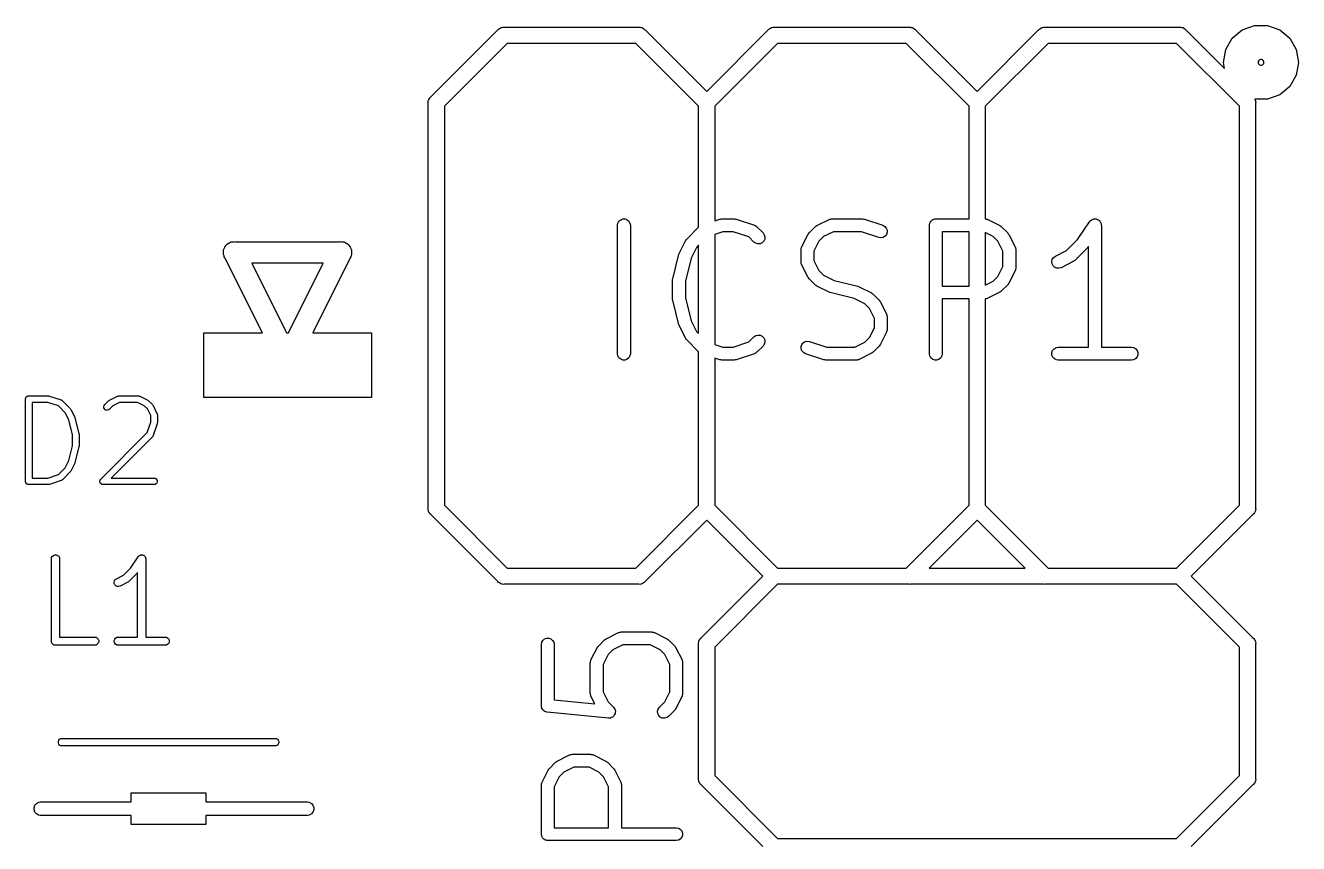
# Model space of a CAD drawing. Extents: x 91 to 202, y -131 to -74.
# Drawn here: x 108.35 to 120.3, y -90.48 to -82.8 of the extents above; entities that cross this region are included whole.
import ezdxf

# ---------------------------------------------------------------- set-up
doc = ezdxf.new("R2010")
doc.units = 0
doc.header["$MEASUREMENT"] = 0
doc.layers.add('BLACK', color=7, linetype='CONTINUOUS')

msp = doc.modelspace()

# ---------------------------------------------------------------- linework, layer by layer
at = {"layer": 'BLACK', "linetype": 'CONTINUOUS'}
for p, q in [((112.153, -83.4716), (112.783, -82.8413)), ((112.783, -82.8413), (112.79, -82.8335)), ((112.79, -82.8335), (112.799, -82.8285)), ((112.799, -82.8285), (112.807, -82.8227)), ((112.807, -82.8227), (112.81, -82.8218)), ((112.81, -82.8218), (112.813, -82.8201)), ((112.813, -82.8201), (112.823, -82.8183)), ((112.823, -82.8183), (112.833, -82.8157)), ((112.833, -82.8157), (112.843, -82.8166)), ((112.843, -82.8166), (114.106, -82.8166)), ((114.106, -82.8166), (114.116, -82.8157)), ((114.116, -82.8157), (114.126, -82.8183)), ((114.126, -82.8183), (114.136, -82.8201)), ((114.136, -82.8201), (114.139, -82.8218)), ((114.139, -82.8218), (114.142, -82.8227)), ((114.142, -82.8227), (114.151, -82.8285)), ((114.151, -82.8285), (114.159, -82.8335)), ((114.159, -82.8335), (114.166, -82.8413)), ((114.166, -82.8413), (114.745, -83.42)), ((114.745, -83.42), (115.323, -82.8413)), ((115.323, -82.8413), (115.33, -82.8335)), ((115.33, -82.8335), (115.339, -82.8285)), ((115.339, -82.8285), (115.347, -82.8227)), ((115.347, -82.8227), (115.35, -82.8218)), ((115.35, -82.8218), (115.353, -82.8201)), ((115.353, -82.8201), (115.363, -82.8183)), ((115.363, -82.8183), (115.373, -82.8157)), ((115.373, -82.8157), (115.383, -82.8166)), ((115.383, -82.8166), (116.646, -82.8166)), ((116.646, -82.8166), (116.656, -82.8157)), ((116.656, -82.8157), (116.666, -82.8183)), ((116.666, -82.8183), (116.676, -82.8201)), ((116.676, -82.8201), (116.679, -82.8218)), ((116.679, -82.8218), (116.682, -82.8227)), ((116.682, -82.8227), (116.691, -82.8285)), ((116.691, -82.8285), (116.699, -82.8335)), ((116.699, -82.8335), (116.706, -82.8413)), ((116.706, -82.8413), (117.285, -83.42)), ((117.285, -83.42), (117.863, -82.8413)), ((117.863, -82.8413), (117.87, -82.8335)), ((117.87, -82.8335), (117.879, -82.8285)), ((117.879, -82.8285), (117.887, -82.8227)), ((117.887, -82.8227), (117.89, -82.8218)), ((117.89, -82.8218), (117.893, -82.8201)), ((117.893, -82.8201), (117.903, -82.8183)), ((117.903, -82.8183), (117.913, -82.8157)), ((117.913, -82.8157), (117.923, -82.8166)), ((117.923, -82.8166), (119.186, -82.8166)), ((119.186, -82.8166), (119.196, -82.8157)), ((119.196, -82.8157), (119.206, -82.8183)), ((119.206, -82.8183), (119.216, -82.8201)), ((119.216, -82.8201), (119.219, -82.8218)), ((119.219, -82.8218), (119.222, -82.8227)), ((119.222, -82.8227), (119.231, -82.8285)), ((119.231, -82.8285), (119.239, -82.8335)), ((119.239, -82.8335), (119.246, -82.8413)), ((119.246, -82.8413), (119.61, -83.2054)), ((119.682, -82.9205), (119.776, -82.842)), ((119.776, -82.842), (119.891, -82.8001)), ((119.891, -82.8001), (120.013, -82.8001)), ((120.013, -82.8001), (120.128, -82.842)), ((120.128, -82.842), (120.221, -82.9205)), ((112.871, -82.969), (112.281, -83.5594)), ((114.078, -82.969), (112.871, -82.969)), ((114.669, -83.5594), (114.078, -82.969)), ((115.411, -82.969), (114.821, -83.5594)), ((116.618, -82.969), (115.411, -82.969)), ((117.209, -83.5594), (116.618, -82.969)), ((117.951, -82.969), (117.361, -83.5594)), ((119.158, -82.969), (117.951, -82.969)), ((119.748, -83.5594), (119.158, -82.969)), ((119.621, -83.0264), (119.682, -82.9205)), ((120.221, -82.9205), (120.282, -83.0264)), ((119.6, -83.1468), (119.621, -83.0264)), ((120.282, -83.0264), (120.304, -83.1468)), ((119.61, -83.2054), (119.6, -83.1468)), ((119.926, -83.1375), (119.924, -83.1468)), ((119.924, -83.1468), (119.926, -83.1561)), ((119.931, -83.1293), (119.926, -83.1375)), ((119.926, -83.1561), (119.931, -83.1643)), ((119.938, -83.1232), (119.931, -83.1293)), ((119.931, -83.1643), (119.938, -83.1704)), ((119.947, -83.12), (119.938, -83.1232)), ((119.938, -83.1704), (119.947, -83.1736)), ((119.956, -83.12), (119.947, -83.12)), ((119.947, -83.1736), (119.956, -83.1736)), ((119.965, -83.1232), (119.956, -83.12)), ((119.956, -83.1736), (119.965, -83.1704)), ((119.973, -83.1293), (119.965, -83.1232)), ((119.965, -83.1704), (119.973, -83.1643)), ((119.977, -83.1375), (119.973, -83.1293)), ((119.973, -83.1643), (119.977, -83.1561)), ((119.979, -83.1468), (119.977, -83.1375)), ((119.977, -83.1561), (119.979, -83.1468)), ((120.304, -83.1468), (120.282, -83.2672)), ((120.282, -83.2672), (120.221, -83.3731)), ((120.128, -83.4516), (120.013, -83.4935)), ((120.221, -83.3731), (120.128, -83.4516)), ((112.128, -83.5211), (112.13, -83.5113)), ((112.129, -83.5311), (112.128, -83.5211)), ((112.128, -87.3345), (112.129, -83.5311)), ((112.13, -83.5113), (112.132, -83.5013)), ((112.132, -83.5013), (112.134, -83.4984)), ((112.134, -83.4984), (112.135, -83.4951)), ((112.135, -83.4951), (112.14, -83.4868)), ((112.14, -83.4868), (112.145, -83.4781)), ((112.145, -83.4781), (112.153, -83.4716)), ((112.281, -83.5594), (112.281, -87.3062)), ((114.669, -84.6948), (114.669, -83.5594)), ((114.821, -83.5594), (114.821, -84.6352)), ((117.209, -84.6165), (117.209, -83.5594)), ((117.361, -83.5594), (117.361, -84.6171)), ((119.749, -87.3062), (119.748, -83.5594)), ((120.013, -83.4935), (119.894, -83.4935)), ((119.894, -83.4935), (119.895, -83.4951)), ((119.895, -83.4951), (119.896, -83.4984)), ((119.896, -83.4984), (119.897, -83.5013)), ((119.897, -83.5013), (119.899, -83.5113)), ((119.899, -83.5113), (119.902, -83.5211)), ((119.902, -83.5211), (119.901, -83.5311)), ((119.901, -83.5311), (119.901, -87.3345)), ((113.907, -84.6768), (113.911, -84.6562)), ((113.911, -84.6562), (113.921, -84.6381)), ((113.921, -84.6381), (113.937, -84.6246)), ((113.937, -84.6246), (113.957, -84.6174)), ((113.957, -84.6174), (113.978, -84.6174)), ((113.978, -84.6174), (113.998, -84.6246)), ((113.998, -84.6246), (114.014, -84.6381)), ((114.014, -84.6381), (114.024, -84.6562)), ((114.024, -84.6562), (114.028, -84.6768)), ((114.821, -84.6352), (114.868, -84.6196)), ((114.868, -84.6196), (114.877, -84.6182)), ((114.877, -84.6182), (114.887, -84.6165)), ((114.887, -84.6165), (115.002, -84.6165)), ((115.002, -84.6165), (115.011, -84.6182)), ((115.011, -84.6182), (115.021, -84.6196)), ((115.021, -84.6196), (115.193, -84.6771)), ((115.779, -84.6803), (115.894, -84.6229)), ((115.894, -84.6229), (115.897, -84.6219)), ((115.897, -84.6219), (115.9, -84.6202)), ((115.9, -84.6202), (115.907, -84.6189)), ((115.907, -84.6189), (115.914, -84.6169)), ((115.914, -84.6169), (115.917, -84.6171)), ((115.917, -84.6171), (115.921, -84.6165)), ((115.921, -84.6165), (116.208, -84.6165)), ((116.208, -84.6165), (116.218, -84.6182)), ((116.218, -84.6182), (116.227, -84.6196)), ((116.227, -84.6196), (116.399, -84.6771)), ((116.838, -84.6664), (116.84, -84.6614)), ((116.84, -84.6614), (116.841, -84.6562)), ((116.841, -84.6562), (116.843, -84.6516)), ((116.843, -84.6516), (116.845, -84.6467)), ((116.845, -84.6467), (116.849, -84.6426)), ((116.849, -84.6426), (116.851, -84.6381)), ((116.851, -84.6381), (116.855, -84.6347)), ((116.855, -84.6347), (116.859, -84.6306)), ((116.859, -84.6306), (116.863, -84.628)), ((116.863, -84.628), (116.867, -84.6246)), ((116.867, -84.6246), (116.872, -84.6228)), ((116.872, -84.6228), (116.877, -84.6202)), ((116.877, -84.6202), (116.882, -84.6192)), ((116.882, -84.6192), (116.887, -84.6174)), ((116.887, -84.6174), (116.892, -84.6174)), ((116.892, -84.6174), (116.897, -84.6165)), ((116.897, -84.6165), (117.209, -84.6165)), ((117.361, -84.6171), (117.364, -84.6169)), ((117.364, -84.6169), (117.371, -84.6189)), ((117.371, -84.6189), (117.378, -84.6202)), ((117.378, -84.6202), (117.381, -84.6219)), ((117.381, -84.6219), (117.384, -84.6229)), ((117.384, -84.6229), (117.499, -84.6803)), ((118.229, -84.8108), (118.341, -84.6434)), ((118.341, -84.6434), (118.343, -84.641)), ((118.343, -84.641), (118.345, -84.6381)), ((118.345, -84.6381), (118.351, -84.6334)), ((118.351, -84.6334), (118.355, -84.6282)), ((118.355, -84.6282), (118.358, -84.6268)), ((118.358, -84.6268), (118.361, -84.6246)), ((118.361, -84.6246), (118.368, -84.6221)), ((118.368, -84.6221), (118.374, -84.6189)), ((118.374, -84.6189), (118.378, -84.6186)), ((118.378, -84.6186), (118.381, -84.6174)), ((118.381, -84.6174), (118.388, -84.6174)), ((118.388, -84.6174), (118.395, -84.6166)), ((118.395, -84.6166), (118.398, -84.6174)), ((118.398, -84.6174), (118.402, -84.6174)), ((118.402, -84.6174), (118.408, -84.6199)), ((118.408, -84.6199), (118.415, -84.6216)), ((118.415, -84.6216), (118.418, -84.6235)), ((118.418, -84.6235), (118.421, -84.6246)), ((118.421, -84.6246), (118.427, -84.6292)), ((118.427, -84.6292), (118.433, -84.6332)), ((118.433, -84.6332), (118.435, -84.6359)), ((118.435, -84.6359), (118.437, -84.6381)), ((118.437, -84.6381), (118.441, -84.6443)), ((118.441, -84.6443), (118.445, -84.6501)), ((118.445, -84.6501), (118.446, -84.6533)), ((118.446, -84.6533), (118.448, -84.6562)), ((118.448, -84.6562), (118.449, -84.6633)), ((113.907, -85.8833), (113.907, -84.6768)), ((114.028, -84.6768), (114.028, -85.8833)), ((114.557, -84.8065), (114.669, -84.6948)), ((114.896, -84.7372), (114.821, -84.7623)), ((114.821, -84.7623), (114.821, -85.7979)), ((114.992, -84.7372), (114.896, -84.7372)), ((115.141, -84.787), (114.992, -84.7372)), ((115.193, -84.6771), (115.196, -84.6787)), ((115.196, -84.6787), (115.199, -84.6796)), ((115.199, -84.6796), (115.205, -84.6837)), ((115.205, -84.6837), (115.211, -84.687)), ((115.211, -84.687), (115.214, -84.6896)), ((115.214, -84.6896), (115.217, -84.6916)), ((115.217, -84.6916), (115.274, -84.7491)), ((115.274, -84.7491), (115.286, -84.7663)), ((115.286, -84.7663), (115.291, -84.7865)), ((115.637, -84.8797), (115.694, -84.7648)), ((115.694, -84.7648), (115.7, -84.757)), ((115.7, -84.757), (115.706, -84.7491)), ((115.706, -84.7491), (115.763, -84.6916)), ((115.763, -84.6916), (115.771, -84.6861)), ((115.771, -84.6861), (115.779, -84.6803)), ((115.935, -84.7372), (115.842, -84.7839)), ((116.198, -84.7372), (115.935, -84.7372)), ((116.361, -84.7915), (116.198, -84.7372)), ((116.399, -84.6771), (116.418, -84.687)), ((116.42, -84.7794), (116.403, -84.7904)), ((116.418, -84.687), (116.432, -84.7027)), ((116.433, -84.763), (116.42, -84.7794)), ((116.432, -84.7027), (116.439, -84.7222)), ((116.44, -84.7431), (116.433, -84.763)), ((116.439, -84.7222), (116.44, -84.7431)), ((116.837, -84.6768), (116.838, -84.6717)), ((116.837, -85.8833), (116.837, -84.6768)), ((116.838, -84.6717), (116.838, -84.6664)), ((116.958, -84.7372), (116.958, -85.2485)), ((117.209, -84.7372), (116.958, -84.7372)), ((117.209, -85.2485), (117.209, -84.7372)), ((117.436, -84.7839), (117.361, -84.7462)), ((117.361, -84.7462), (117.361, -85.2395)), ((117.499, -84.6803), (117.507, -84.6861)), ((117.507, -84.6861), (117.515, -84.6916)), ((117.515, -84.6916), (117.572, -84.7491)), ((117.572, -84.7491), (117.578, -84.757)), ((117.578, -84.757), (117.583, -84.7648)), ((117.583, -84.7648), (117.641, -84.8797)), ((118.449, -84.6633), (118.451, -84.6702)), ((118.451, -84.6702), (118.451, -84.6736)), ((118.451, -84.6736), (118.452, -84.6768)), ((118.452, -84.6768), (118.452, -85.823)), ((110.207, -84.9088), (110.213, -84.8952)), ((110.213, -84.8952), (110.218, -84.8812)), ((110.218, -84.8812), (110.22, -84.8788)), ((110.22, -84.8788), (110.222, -84.876)), ((110.222, -84.876), (110.232, -84.8652)), ((110.232, -84.8652), (110.241, -84.8538)), ((110.241, -84.8538), (110.244, -84.8522)), ((110.244, -84.8522), (110.246, -84.8499)), ((110.246, -84.8499), (110.26, -84.8433)), ((110.26, -84.8433), (110.272, -84.8359)), ((110.272, -84.8359), (110.275, -84.8353)), ((110.275, -84.8353), (110.278, -84.8339)), ((110.278, -84.8339), (110.293, -84.8322)), ((110.293, -84.8322), (110.299, -84.8312)), ((110.299, -84.8312), (110.302, -84.8312)), ((110.302, -84.8312), (110.314, -84.8298)), ((110.314, -84.8298), (110.32, -84.8312)), ((110.32, -84.8312), (111.296, -84.8312)), ((111.296, -84.8312), (111.302, -84.8298)), ((111.302, -84.8298), (111.314, -84.8312)), ((111.314, -84.8312), (111.317, -84.8312)), ((111.317, -84.8312), (111.322, -84.8322)), ((111.322, -84.8322), (111.337, -84.8339)), ((111.337, -84.8339), (111.34, -84.8353)), ((111.34, -84.8353), (111.343, -84.8359)), ((111.343, -84.8359), (111.356, -84.8433)), ((111.356, -84.8433), (111.369, -84.8499)), ((111.369, -84.8499), (111.371, -84.8522)), ((111.371, -84.8522), (111.374, -84.8538)), ((111.374, -84.8538), (111.384, -84.8652)), ((111.384, -84.8652), (111.394, -84.876)), ((111.394, -84.876), (111.395, -84.8788)), ((111.395, -84.8788), (111.397, -84.8812)), ((111.397, -84.8812), (111.402, -84.8952)), ((111.402, -84.8952), (111.408, -84.9088)), ((114.488, -84.9371), (114.545, -84.8222)), ((114.545, -84.8222), (114.551, -84.8145)), ((114.551, -84.8145), (114.557, -84.8065)), ((114.649, -84.8849), (114.599, -84.9852)), ((114.669, -84.8654), (114.649, -84.8849)), ((114.668, -85.6948), (114.669, -84.8654)), ((115.189, -84.8344), (115.141, -84.787)), ((115.206, -84.8464), (115.189, -84.8344)), ((115.226, -84.8518), (115.206, -84.8464)), ((115.247, -84.85), (115.226, -84.8518)), ((115.266, -84.8412), (115.247, -84.85)), ((115.281, -84.8264), (115.266, -84.8412)), ((115.29, -84.8074), (115.281, -84.8264)), ((115.291, -84.7865), (115.29, -84.8074)), ((115.631, -84.8998), (115.633, -84.893)), ((115.631, -84.9032), (115.631, -84.8998)), ((115.633, -84.893), (115.634, -84.886)), ((115.634, -84.886), (115.636, -84.883)), ((115.636, -84.883), (115.637, -84.8797)), ((115.798, -84.8275), (115.751, -84.9209)), ((115.842, -84.7839), (115.798, -84.8275)), ((116.382, -84.7946), (116.361, -84.7915)), ((116.403, -84.7904), (116.382, -84.7946)), ((117.48, -84.8275), (117.436, -84.7839)), ((117.527, -84.9209), (117.48, -84.8275)), ((117.641, -84.8797), (117.642, -84.883)), ((117.642, -84.883), (117.644, -84.886)), ((117.644, -84.886), (117.645, -84.893)), ((117.645, -84.893), (117.647, -84.8998)), ((117.647, -84.8998), (117.647, -84.9032)), ((118.126, -84.9145), (118.229, -84.8108)), ((118.319, -84.8919), (118.204, -85.0068)), ((118.322, -84.887), (118.319, -84.8919)), ((118.327, -84.8827), (118.322, -84.887)), ((118.331, -84.8761), (118.327, -84.8827)), ((118.331, -85.823), (118.331, -84.8761)), ((110.205, -84.9446), (110.206, -84.9298)), ((110.206, -84.9476), (110.205, -84.9446)), ((110.206, -84.9149), (110.207, -84.9119)), ((110.206, -84.9298), (110.206, -84.9149)), ((110.206, -84.9507), (110.206, -84.9476)), ((110.211, -84.9647), (110.206, -84.9507)), ((110.207, -84.9119), (110.207, -84.9088)), ((110.213, -84.9703), (110.211, -84.9647)), ((110.214, -84.973), (110.213, -84.9703)), ((110.218, -84.9844), (110.214, -84.973)), ((110.222, -84.9889), (110.218, -84.9844)), ((110.571, -85.6868), (110.222, -84.9889)), ((111.393, -84.9889), (111.044, -85.6868)), ((111.397, -84.9844), (111.393, -84.9889)), ((111.401, -84.973), (111.397, -84.9844)), ((111.403, -84.9703), (111.401, -84.973)), ((111.404, -84.9647), (111.403, -84.9703)), ((111.409, -84.9507), (111.404, -84.9647)), ((111.408, -84.9088), (111.408, -84.9119)), ((111.408, -84.9119), (111.409, -84.9149)), ((111.409, -84.9149), (111.409, -84.9298)), ((111.409, -84.9298), (111.41, -84.9446)), ((111.41, -84.9446), (111.409, -84.9476)), ((111.409, -84.9476), (111.409, -84.9507)), ((114.426, -85.1793), (114.483, -84.9495)), ((114.483, -84.9495), (114.486, -84.9435)), ((114.486, -84.9435), (114.488, -84.9371)), ((114.599, -84.9852), (114.545, -85.2013)), ((115.631, -84.9067), (115.631, -84.9032)), ((115.631, -85.0216), (115.631, -84.9067)), ((115.751, -84.9209), (115.751, -85.0073)), ((115.751, -85.0073), (115.798, -85.1007)), ((117.527, -85.0648), (117.527, -84.9209)), ((117.647, -84.9032), (117.647, -84.9067)), ((117.647, -84.9067), (117.647, -85.079)), ((117.986, -85.0179), (117.991, -84.9976)), ((117.989, -85.0388), (117.986, -85.0179)), ((117.991, -84.9976), (118.003, -84.9801)), ((118.003, -84.9801), (118.02, -84.9676)), ((118.02, -84.9676), (118.126, -84.9145)), ((118.188, -85.0181), (118.073, -85.0755)), ((118.196, -85.0123), (118.188, -85.0181)), ((118.204, -85.0068), (118.196, -85.0123)), ((110.472, -85.0344), (110.798, -85.6868)), ((111.143, -85.0344), (110.472, -85.0344)), ((110.817, -85.6868), (111.143, -85.0344)), ((115.631, -85.025), (115.631, -85.0216)), ((115.631, -85.0285), (115.631, -85.025)), ((115.633, -85.0352), (115.631, -85.0285)), ((115.634, -85.0422), (115.633, -85.0352)), ((115.636, -85.0452), (115.634, -85.0422)), ((115.637, -85.0485), (115.636, -85.0452)), ((115.694, -85.1634), (115.637, -85.0485)), ((115.798, -85.1007), (115.842, -85.1443)), ((117.48, -85.1582), (117.527, -85.0648)), ((117.641, -85.106), (117.583, -85.2209)), ((117.642, -85.1027), (117.641, -85.106)), ((117.644, -85.0996), (117.642, -85.1027)), ((117.645, -85.0927), (117.644, -85.0996)), ((117.647, -85.0859), (117.645, -85.0927)), ((117.647, -85.079), (117.647, -85.0824)), ((117.647, -85.0824), (117.647, -85.0859)), ((117.998, -85.0575), (117.989, -85.0388)), ((118.013, -85.0719), (117.998, -85.0575)), ((118.032, -85.0802), (118.013, -85.0719)), ((118.053, -85.0815), (118.032, -85.0802)), ((118.073, -85.0755), (118.053, -85.0815)), ((114.424, -85.1939), (114.425, -85.1867)), ((114.424, -85.3663), (114.424, -85.1939)), ((114.425, -85.1867), (114.426, -85.1793)), ((114.545, -85.2013), (114.545, -85.3588)), ((115.7, -85.1712), (115.694, -85.1634)), ((115.706, -85.1791), (115.7, -85.1712)), ((115.763, -85.2366), (115.706, -85.1791)), ((115.771, -85.2421), (115.763, -85.2366)), ((115.779, -85.2479), (115.771, -85.2421)), ((115.894, -85.3053), (115.779, -85.2479)), ((115.842, -85.1443), (115.942, -85.1945)), ((115.942, -85.1945), (116.165, -85.2503)), ((116.165, -85.2503), (116.171, -85.253)), ((116.171, -85.253), (116.178, -85.2549)), ((116.178, -85.2549), (116.292, -85.3123)), ((116.958, -85.2485), (117.209, -85.2485)), ((117.361, -85.2395), (117.436, -85.2018)), ((117.436, -85.2018), (117.48, -85.1582)), ((117.572, -85.2366), (117.515, -85.294)), ((117.578, -85.2287), (117.572, -85.2366)), ((117.583, -85.2209), (117.578, -85.2287)), ((114.425, -85.3735), (114.424, -85.3663)), ((114.426, -85.3809), (114.425, -85.3735)), ((114.545, -85.3588), (114.599, -85.575)), ((115.9, -85.3072), (115.894, -85.3053)), ((115.906, -85.3099), (115.9, -85.3072)), ((116.13, -85.3657), (115.906, -85.3099)), ((116.23, -85.4159), (116.13, -85.3657)), ((116.292, -85.3123), (116.3, -85.3181)), ((116.3, -85.3181), (116.308, -85.3236)), ((116.308, -85.3236), (116.366, -85.3811)), ((117.209, -85.3691), (116.958, -85.3691)), ((116.958, -85.3691), (116.958, -85.8833)), ((117.209, -87.3062), (117.209, -85.3691)), ((117.364, -85.3688), (117.361, -85.3686)), ((117.361, -85.3686), (117.361, -87.3062)), ((117.371, -85.3667), (117.364, -85.3688)), ((117.378, -85.3655), (117.371, -85.3667)), ((117.381, -85.3638), (117.378, -85.3655)), ((117.384, -85.3628), (117.381, -85.3638)), ((117.499, -85.3053), (117.384, -85.3628)), ((117.507, -85.2996), (117.499, -85.3053)), ((117.515, -85.294), (117.507, -85.2996)), ((114.483, -85.6107), (114.426, -85.3809)), ((116.273, -85.4595), (116.23, -85.4159)), ((116.32, -85.5529), (116.273, -85.4595)), ((116.366, -85.3811), (116.371, -85.389)), ((116.371, -85.389), (116.377, -85.3967)), ((116.377, -85.3967), (116.434, -85.5117)), ((114.486, -85.6167), (114.483, -85.6107)), ((114.488, -85.6231), (114.486, -85.6167)), ((114.599, -85.575), (114.649, -85.6753)), ((116.32, -85.6393), (116.32, -85.5529)), ((116.434, -85.5117), (116.435, -85.515)), ((116.435, -85.515), (116.437, -85.518)), ((116.437, -85.518), (116.438, -85.525)), ((116.438, -85.525), (116.44, -85.5317)), ((116.44, -85.5317), (116.44, -85.5352)), ((116.44, -85.5352), (116.441, -85.5386)), ((116.441, -85.5386), (116.441, -85.6535)), ((110.02, -86.2964), (110.02, -85.6868)), ((110.02, -85.6868), (110.571, -85.6868)), ((110.798, -85.6868), (110.817, -85.6868)), ((111.044, -85.6868), (111.595, -85.6868)), ((111.595, -85.6868), (111.595, -86.2964)), ((114.545, -85.738), (114.488, -85.6231)), ((114.551, -85.7457), (114.545, -85.738)), ((114.649, -85.6753), (114.668, -85.6948)), ((115.141, -85.7732), (115.189, -85.7258)), ((115.189, -85.7258), (115.206, -85.7138)), ((115.206, -85.7138), (115.226, -85.7083)), ((115.226, -85.7083), (115.247, -85.7102)), ((115.247, -85.7102), (115.266, -85.719)), ((115.266, -85.719), (115.281, -85.7338)), ((115.281, -85.7338), (115.29, -85.7528)), ((116.23, -85.7763), (116.273, -85.7327)), ((116.273, -85.7327), (116.32, -85.6393)), ((116.434, -85.6805), (116.377, -85.7954)), ((116.435, -85.6772), (116.434, -85.6805)), ((116.437, -85.6742), (116.435, -85.6772)), ((116.438, -85.6672), (116.437, -85.6742)), ((116.44, -85.6604), (116.438, -85.6672)), ((116.441, -85.6535), (116.44, -85.657)), ((116.44, -85.657), (116.44, -85.6604)), ((114.557, -85.7536), (114.551, -85.7457)), ((114.668, -85.8654), (114.557, -85.7536)), ((114.821, -85.7979), (114.896, -85.823)), ((114.896, -85.823), (114.992, -85.823)), ((114.992, -85.823), (115.141, -85.7732)), ((115.274, -85.8111), (115.217, -85.8686)), ((115.286, -85.7939), (115.274, -85.8111)), ((115.291, -85.7737), (115.286, -85.7939)), ((115.29, -85.7528), (115.291, -85.7737)), ((115.631, -85.817), (115.638, -85.7972)), ((115.632, -85.838), (115.631, -85.817)), ((115.64, -85.8575), (115.632, -85.838)), ((115.638, -85.7972), (115.651, -85.7808)), ((115.653, -85.8731), (115.64, -85.8575)), ((115.651, -85.7808), (115.669, -85.7698)), ((115.669, -85.7698), (115.689, -85.7656)), ((115.689, -85.7656), (115.71, -85.7687)), ((115.71, -85.7687), (115.873, -85.823)), ((115.873, -85.823), (116.136, -85.823)), ((116.136, -85.823), (116.23, -85.7763)), ((116.366, -85.8111), (116.308, -85.8686)), ((116.371, -85.8032), (116.366, -85.8111)), ((116.377, -85.7954), (116.371, -85.8032)), ((117.987, -85.8729), (117.994, -85.8532)), ((117.994, -85.8532), (118.008, -85.8371)), ((118.008, -85.8371), (118.026, -85.8267)), ((118.026, -85.8267), (118.047, -85.823)), ((118.047, -85.823), (118.331, -85.823)), ((118.452, -85.823), (118.736, -85.823)), ((118.736, -85.823), (118.757, -85.8267)), ((118.757, -85.8267), (118.775, -85.8371)), ((118.775, -85.8371), (118.788, -85.8532)), ((118.788, -85.8532), (118.795, -85.8729)), ((113.911, -85.904), (113.907, -85.8833)), ((113.921, -85.9221), (113.911, -85.904)), ((113.937, -85.9356), (113.921, -85.9221)), ((113.957, -85.9428), (113.937, -85.9356)), ((113.978, -85.9428), (113.957, -85.9428)), ((113.998, -85.9356), (113.978, -85.9428)), ((114.014, -85.9221), (113.998, -85.9356)), ((114.024, -85.904), (114.014, -85.9221)), ((114.028, -85.8833), (114.024, -85.904)), ((114.668, -87.3062), (114.668, -85.8654)), ((114.868, -85.9406), (114.821, -85.925)), ((114.821, -85.925), (114.821, -87.3062)), ((114.877, -85.942), (114.868, -85.9406)), ((114.887, -85.9437), (114.877, -85.942)), ((115.002, -85.9437), (114.887, -85.9437)), ((115.011, -85.942), (115.002, -85.9437)), ((115.021, -85.9406), (115.011, -85.942)), ((115.193, -85.8831), (115.021, -85.9406)), ((115.196, -85.8815), (115.193, -85.8831)), ((115.199, -85.8806), (115.196, -85.8815)), ((115.205, -85.8765), (115.199, -85.8806)), ((115.211, -85.8731), (115.205, -85.8765)), ((115.214, -85.8705), (115.211, -85.8731)), ((115.217, -85.8686), (115.214, -85.8705)), ((115.672, -85.8831), (115.653, -85.8731)), ((115.844, -85.9406), (115.672, -85.8831)), ((115.854, -85.942), (115.844, -85.9406)), ((115.863, -85.9437), (115.854, -85.942)), ((116.151, -85.9437), (115.863, -85.9437)), ((116.154, -85.9431), (116.151, -85.9437)), ((116.157, -85.9433), (116.154, -85.9431)), ((116.164, -85.9413), (116.157, -85.9433)), ((116.171, -85.94), (116.164, -85.9413)), ((116.174, -85.9383), (116.171, -85.94)), ((116.178, -85.9373), (116.174, -85.9383)), ((116.292, -85.8799), (116.178, -85.9373)), ((116.3, -85.8741), (116.292, -85.8799)), ((116.308, -85.8686), (116.3, -85.8741)), ((116.841, -85.904), (116.837, -85.8833)), ((116.851, -85.9221), (116.841, -85.904)), ((116.867, -85.9356), (116.851, -85.9221)), ((116.887, -85.9428), (116.867, -85.9356)), ((116.908, -85.9428), (116.887, -85.9428)), ((116.928, -85.9356), (116.908, -85.9428)), ((116.944, -85.9221), (116.928, -85.9356)), ((116.954, -85.904), (116.944, -85.9221)), ((116.958, -85.8833), (116.954, -85.904)), ((117.987, -85.8938), (117.987, -85.8729)), ((117.994, -85.9135), (117.987, -85.8938)), ((118.008, -85.9296), (117.994, -85.9135)), ((118.026, -85.94), (118.008, -85.9296)), ((118.047, -85.9437), (118.026, -85.94)), ((118.736, -85.9437), (118.047, -85.9437)), ((118.757, -85.94), (118.736, -85.9437)), ((118.775, -85.9296), (118.757, -85.94)), ((118.788, -85.9135), (118.775, -85.9296)), ((118.795, -85.8938), (118.788, -85.9135)), ((118.795, -85.8729), (118.795, -85.8938)), ((108.346, -86.3104), (108.347, -86.3078)), ((108.346, -87.0826), (108.346, -86.3104)), ((108.347, -86.3051), (108.348, -86.3025)), ((108.347, -86.3078), (108.347, -86.3051)), ((108.348, -86.2999), (108.349, -86.2975)), ((108.348, -86.3025), (108.348, -86.2999)), ((108.349, -86.2975), (108.35, -86.295)), ((108.35, -86.295), (108.352, -86.2929)), ((108.352, -86.2929), (108.353, -86.2906)), ((108.353, -86.2906), (108.355, -86.2888)), ((108.355, -86.2888), (108.357, -86.2868)), ((108.357, -86.2868), (108.36, -86.2854)), ((108.36, -86.2854), (108.362, -86.2837)), ((108.362, -86.2837), (108.364, -86.2828)), ((108.364, -86.2828), (108.366, -86.2814)), ((108.366, -86.2814), (108.369, -86.2809)), ((108.369, -86.2809), (108.372, -86.28)), ((108.372, -86.28), (108.374, -86.28)), ((108.374, -86.28), (108.377, -86.2795)), ((108.377, -86.2795), (108.561, -86.2795)), ((108.561, -86.2795), (108.566, -86.2804)), ((108.566, -86.2804), (108.571, -86.2811)), ((108.571, -86.2811), (108.681, -86.3179)), ((108.681, -86.3179), (108.683, -86.3187)), ((108.683, -86.3187), (108.684, -86.3192)), ((108.684, -86.3192), (108.687, -86.3213)), ((108.687, -86.3213), (108.69, -86.323)), ((108.69, -86.323), (108.692, -86.3243)), ((108.692, -86.3243), (108.693, -86.3254)), ((108.693, -86.3254), (108.767, -86.3989)), ((109.091, -86.3621), (109.127, -86.3254)), ((109.127, -86.3254), (109.131, -86.3225)), ((109.131, -86.3225), (109.135, -86.3196)), ((109.135, -86.3196), (109.209, -86.2828)), ((109.209, -86.2828), (109.211, -86.2823)), ((109.211, -86.2823), (109.212, -86.2814)), ((109.212, -86.2814), (109.216, -86.2808)), ((109.216, -86.2808), (109.219, -86.2797)), ((109.219, -86.2797), (109.221, -86.2799)), ((109.221, -86.2799), (109.223, -86.2795)), ((109.223, -86.2795), (109.407, -86.2795)), ((109.407, -86.2795), (109.408, -86.2799)), ((109.408, -86.2799), (109.41, -86.2797)), ((109.41, -86.2797), (109.414, -86.2808)), ((109.414, -86.2808), (109.417, -86.2814)), ((109.417, -86.2814), (109.419, -86.2823)), ((109.419, -86.2823), (109.42, -86.2828)), ((109.42, -86.2828), (109.494, -86.3196)), ((109.494, -86.3196), (109.498, -86.3225)), ((109.498, -86.3225), (109.502, -86.3254)), ((109.502, -86.3254), (109.539, -86.3621)), ((111.595, -86.2964), (110.02, -86.2964)), ((108.408, -86.3413), (108.408, -87.0517)), ((108.556, -86.3413), (108.408, -86.3413)), ((108.655, -86.3742), (108.556, -86.3413)), ((108.719, -86.439), (108.655, -86.3742)), ((108.752, -86.5051), (108.719, -86.439)), ((108.767, -86.3989), (108.769, -86.403)), ((108.769, -86.403), (108.772, -86.4069)), ((108.772, -86.4069), (108.809, -86.4805)), ((109.082, -86.3813), (109.084, -86.3709)), ((109.083, -86.392), (109.082, -86.3813)), ((109.087, -86.4017), (109.083, -86.392)), ((109.084, -86.3709), (109.091, -86.3621)), ((109.095, -86.4093), (109.087, -86.4017)), ((109.104, -86.4138), (109.095, -86.4093)), ((109.115, -86.4147), (109.104, -86.4138)), ((109.125, -86.412), (109.115, -86.4147)), ((109.134, -86.4058), (109.125, -86.412)), ((109.167, -86.3726), (109.134, -86.4058)), ((109.23, -86.3413), (109.167, -86.3726)), ((109.399, -86.3413), (109.23, -86.3413)), ((109.462, -86.3726), (109.399, -86.3413)), ((109.492, -86.4023), (109.462, -86.3726)), ((109.523, -86.4648), (109.492, -86.4023)), ((109.539, -86.3621), (109.542, -86.3662)), ((109.542, -86.3662), (109.545, -86.3702)), ((109.545, -86.3702), (109.581, -86.4437)), ((109.581, -86.4437), (109.582, -86.4454)), ((109.582, -86.4454), (109.583, -86.4469)), ((109.583, -86.4469), (109.583, -86.4505)), ((109.583, -86.4505), (109.584, -86.454)), ((109.584, -86.454), (109.584, -86.4558)), ((109.584, -86.4558), (109.585, -86.4575)), ((108.787, -86.6452), (108.752, -86.5051)), ((108.809, -86.4805), (108.81, -86.4837)), ((108.81, -86.4837), (108.811, -86.4868)), ((108.811, -86.4868), (108.848, -86.6339)), ((109.49, -86.6247), (109.523, -86.526)), ((109.523, -86.526), (109.523, -86.4648)), ((109.583, -86.5408), (109.546, -86.6511)), ((109.584, -86.5359), (109.583, -86.5408)), ((109.585, -86.531), (109.584, -86.5359)), ((109.585, -86.4575), (109.585, -86.531)), ((108.787, -86.7479), (108.787, -86.6452)), ((108.848, -86.6339), (108.849, -86.6376)), ((108.849, -86.6376), (108.849, -86.6414)), ((108.849, -86.6414), (108.849, -86.7517)), ((109.054, -87.0607), (109.49, -86.6247)), ((109.539, -86.6632), (109.15, -87.0517)), ((109.54, -86.6617), (109.539, -86.6632)), ((109.541, -86.6606), (109.54, -86.6617)), ((109.543, -86.6574), (109.541, -86.6606)), ((109.545, -86.6544), (109.543, -86.6574)), ((109.546, -86.6511), (109.545, -86.6527)), ((109.545, -86.6527), (109.545, -86.6544)), ((108.752, -86.888), (108.787, -86.7479)), ((108.848, -86.7592), (108.811, -86.9062)), ((108.849, -86.7554), (108.848, -86.7592)), ((108.849, -86.7517), (108.849, -86.7554)), ((108.719, -86.954), (108.752, -86.888)), ((108.809, -86.9126), (108.772, -86.9861)), ((108.81, -86.9093), (108.809, -86.9126)), ((108.811, -86.9062), (108.81, -86.9093)), ((108.408, -87.0517), (108.556, -87.0517)), ((108.556, -87.0517), (108.655, -87.0188)), ((108.655, -87.0188), (108.719, -86.954)), ((108.767, -86.9941), (108.693, -87.0677)), ((108.769, -86.9901), (108.767, -86.9941)), ((108.772, -86.9861), (108.769, -86.9901)), ((109.15, -87.0517), (109.554, -87.0517)), ((109.554, -87.0517), (109.564, -87.0536)), ((109.564, -87.0536), (109.574, -87.0589)), ((108.347, -87.0852), (108.346, -87.0826)), ((108.347, -87.088), (108.347, -87.0852)), ((108.348, -87.0905), (108.347, -87.088)), ((108.348, -87.0932), (108.348, -87.0905)), ((108.349, -87.0955), (108.348, -87.0932)), ((108.35, -87.098), (108.349, -87.0955)), ((108.352, -87.1001), (108.35, -87.098)), ((108.353, -87.1024), (108.352, -87.1001)), ((108.355, -87.1042), (108.353, -87.1024)), ((108.357, -87.1063), (108.355, -87.1042)), ((108.36, -87.1076), (108.357, -87.1063)), ((108.362, -87.1093), (108.36, -87.1076)), ((108.364, -87.1103), (108.362, -87.1093)), ((108.366, -87.1116), (108.364, -87.1103)), ((108.369, -87.1121), (108.366, -87.1116)), ((108.372, -87.113), (108.369, -87.1121)), ((108.374, -87.113), (108.372, -87.113)), ((108.377, -87.1135), (108.374, -87.113)), ((108.561, -87.1135), (108.377, -87.1135)), ((108.566, -87.1126), (108.561, -87.1135)), ((108.571, -87.1119), (108.566, -87.1126)), ((108.681, -87.0751), (108.571, -87.1119)), ((108.683, -87.0743), (108.681, -87.0751)), ((108.684, -87.0738), (108.683, -87.0743)), ((108.687, -87.0717), (108.684, -87.0738)), ((108.69, -87.07), (108.687, -87.0717)), ((108.692, -87.0687), (108.69, -87.07)), ((108.693, -87.0677), (108.692, -87.0687)), ((109.045, -87.0772), (109.047, -87.0734)), ((109.045, -87.0786), (109.045, -87.0772)), ((109.045, -87.0799), (109.045, -87.0786)), ((109.045, -87.0839), (109.045, -87.0799)), ((109.045, -87.088), (109.045, -87.0839)), ((109.046, -87.0892), (109.045, -87.088)), ((109.046, -87.0906), (109.046, -87.0892)), ((109.048, -87.0942), (109.046, -87.0906)), ((109.047, -87.0734), (109.048, -87.0695)), ((109.048, -87.0684), (109.049, -87.0671)), ((109.048, -87.0695), (109.048, -87.0684)), ((109.049, -87.098), (109.048, -87.0942)), ((109.049, -87.0671), (109.052, -87.0641)), ((109.05, -87.0991), (109.049, -87.098)), ((109.05, -87.1003), (109.05, -87.0991)), ((109.053, -87.1032), (109.05, -87.1003)), ((109.052, -87.0641), (109.054, -87.0607)), ((109.056, -87.1063), (109.053, -87.1032)), ((109.057, -87.1069), (109.056, -87.1063)), ((109.058, -87.1079), (109.057, -87.1069)), ((109.062, -87.1096), (109.058, -87.1079)), ((109.065, -87.1116), (109.062, -87.1096)), ((109.066, -87.1118), (109.065, -87.1116)), ((109.068, -87.1124), (109.066, -87.1118)), ((109.072, -87.1128), (109.068, -87.1124)), ((109.076, -87.1135), (109.072, -87.1128)), ((109.554, -87.1135), (109.076, -87.1135)), ((109.564, -87.1116), (109.554, -87.1135)), ((109.574, -87.1063), (109.564, -87.1116)), ((109.574, -87.0589), (109.58, -87.0671)), ((109.58, -87.098), (109.574, -87.1063)), ((109.58, -87.0671), (109.584, -87.0772)), ((109.584, -87.088), (109.58, -87.098)), ((109.584, -87.0772), (109.584, -87.088)), ((112.128, -87.3445), (112.128, -87.3345)), ((112.13, -87.3543), (112.128, -87.3445)), ((112.132, -87.3643), (112.13, -87.3543)), ((112.134, -87.3672), (112.132, -87.3643)), ((112.135, -87.3705), (112.134, -87.3672)), ((112.14, -87.3788), (112.135, -87.3705)), ((112.145, -87.3875), (112.14, -87.3788)), ((112.153, -87.394), (112.145, -87.3875)), ((112.783, -88.0243), (112.153, -87.394)), ((112.281, -87.3062), (112.871, -87.8966)), ((114.078, -87.8966), (114.668, -87.3062)), ((114.821, -87.3062), (115.411, -87.8966)), ((116.618, -87.8966), (117.209, -87.3062)), ((117.361, -87.3062), (117.951, -87.8966)), ((119.158, -87.8966), (119.749, -87.3062)), ((119.876, -87.394), (119.297, -87.9728)), ((119.884, -87.3875), (119.876, -87.394)), ((119.889, -87.3788), (119.884, -87.3875)), ((119.895, -87.3705), (119.889, -87.3788)), ((119.896, -87.3672), (119.895, -87.3705)), ((119.897, -87.3643), (119.896, -87.3672)), ((119.899, -87.3543), (119.897, -87.3643)), ((119.902, -87.3445), (119.899, -87.3543)), ((119.901, -87.3345), (119.902, -87.3445)), ((114.745, -87.4456), (114.166, -88.0243)), ((115.272, -87.9728), (114.745, -87.4456)), ((117.285, -87.4456), (116.834, -87.8966)), ((117.736, -87.8966), (117.285, -87.4456)), ((108.59, -87.8116), (108.592, -87.7984)), ((108.59, -88.5837), (108.59, -87.8116)), ((108.592, -87.7984), (108.599, -87.7868)), ((108.599, -87.7868), (108.609, -87.7781)), ((108.609, -87.7781), (108.622, -87.7735)), ((108.622, -87.7735), (108.635, -87.7735)), ((108.635, -87.7735), (108.648, -87.7781)), ((108.648, -87.7781), (108.658, -87.7868)), ((108.658, -87.7868), (108.665, -87.7984)), ((108.665, -87.7984), (108.667, -87.8116)), ((108.667, -87.8116), (108.667, -88.5451)), ((109.334, -87.8973), (109.406, -87.7902)), ((109.406, -87.7902), (109.407, -87.7886)), ((109.407, -87.7886), (109.408, -87.7868)), ((109.408, -87.7868), (109.412, -87.7838)), ((109.412, -87.7838), (109.415, -87.7805)), ((109.415, -87.7805), (109.417, -87.7795)), ((109.417, -87.7795), (109.418, -87.7781)), ((109.418, -87.7781), (109.423, -87.7766)), ((109.423, -87.7766), (109.427, -87.7745)), ((109.427, -87.7745), (109.429, -87.7743)), ((109.429, -87.7743), (109.431, -87.7735)), ((109.431, -87.7735), (109.436, -87.7735)), ((109.436, -87.7735), (109.44, -87.773)), ((109.44, -87.773), (109.442, -87.7735)), ((109.442, -87.7735), (109.444, -87.7735)), ((109.444, -87.7735), (109.449, -87.7751)), ((109.449, -87.7751), (109.453, -87.7762)), ((109.453, -87.7762), (109.455, -87.7774)), ((109.455, -87.7774), (109.457, -87.7781)), ((109.457, -87.7781), (109.461, -87.7811)), ((109.461, -87.7811), (109.464, -87.7837)), ((109.464, -87.7837), (109.466, -87.7854)), ((109.466, -87.7854), (109.467, -87.7868)), ((109.467, -87.7868), (109.47, -87.7907)), ((109.47, -87.7907), (109.472, -87.7945)), ((109.472, -87.7945), (109.473, -87.7965)), ((109.473, -87.7965), (109.474, -87.7984)), ((109.474, -87.7984), (109.475, -87.8029)), ((109.475, -87.8029), (109.476, -87.8073)), ((109.476, -87.8073), (109.476, -87.8095)), ((109.476, -87.8095), (109.476, -87.8116)), ((109.476, -87.8116), (109.476, -88.5451)), ((109.182, -88.0168), (109.189, -88.0056)), ((109.189, -88.0056), (109.2, -87.9977)), ((109.2, -87.9977), (109.268, -87.9637)), ((109.268, -87.9637), (109.334, -87.8973)), ((109.391, -87.9492), (109.318, -88.0227)), ((109.394, -87.9461), (109.391, -87.9492)), ((109.396, -87.9433), (109.394, -87.9461)), ((109.399, -87.9391), (109.396, -87.9433)), ((109.399, -88.5451), (109.399, -87.9391)), ((112.871, -87.8966), (114.078, -87.8966)), ((114.693, -88.5516), (115.272, -87.9728)), ((115.411, -87.8966), (116.618, -87.8966)), ((116.834, -87.8966), (117.736, -87.8966)), ((117.951, -87.8966), (119.158, -87.8966)), ((119.297, -87.9728), (119.876, -88.5516)), ((109.179, -88.0299), (109.182, -88.0168)), ((109.18, -88.0432), (109.179, -88.0299)), ((109.186, -88.0552), (109.18, -88.0432)), ((109.196, -88.0644), (109.186, -88.0552)), ((109.208, -88.0697), (109.196, -88.0644)), ((109.221, -88.0705), (109.208, -88.0697)), ((109.234, -88.0667), (109.221, -88.0705)), ((109.308, -88.0299), (109.234, -88.0667)), ((109.313, -88.0263), (109.308, -88.0299)), ((109.318, -88.0227), (109.313, -88.0263)), ((112.79, -88.0321), (112.783, -88.0243)), ((112.799, -88.0371), (112.79, -88.0321)), ((112.807, -88.0429), (112.799, -88.0371)), ((112.81, -88.0438), (112.807, -88.0429)), ((112.813, -88.0455), (112.81, -88.0438)), ((112.823, -88.0473), (112.813, -88.0455)), ((112.833, -88.0499), (112.823, -88.0473)), ((112.843, -88.049), (112.833, -88.0499)), ((114.106, -88.049), (112.843, -88.049)), ((114.116, -88.0499), (114.106, -88.049)), ((114.126, -88.0473), (114.116, -88.0499)), ((114.136, -88.0455), (114.126, -88.0473)), ((114.139, -88.0438), (114.136, -88.0455)), ((114.142, -88.0429), (114.139, -88.0438)), ((114.151, -88.0371), (114.142, -88.0429)), ((114.159, -88.0321), (114.151, -88.0371)), ((114.166, -88.0243), (114.159, -88.0321)), ((115.411, -88.049), (114.821, -88.6394)), ((116.646, -88.049), (115.411, -88.049)), ((116.656, -88.0499), (116.646, -88.049)), ((116.66, -88.049), (116.656, -88.0499)), ((117.91, -88.049), (116.66, -88.049)), ((117.913, -88.0499), (117.91, -88.049)), ((117.923, -88.049), (117.913, -88.0499)), ((119.158, -88.049), (117.923, -88.049)), ((119.749, -88.6394), (119.158, -88.049)), ((108.591, -88.5871), (108.59, -88.5837)), ((108.591, -88.5904), (108.591, -88.5871)), ((108.592, -88.5936), (108.591, -88.5904)), ((108.592, -88.5969), (108.592, -88.5936)), ((108.594, -88.5999), (108.592, -88.5969)), ((108.595, -88.603), (108.594, -88.5999)), ((108.597, -88.6056), (108.595, -88.603)), ((108.599, -88.6085), (108.597, -88.6056)), ((108.602, -88.6107), (108.599, -88.6085)), ((108.667, -88.5451), (108.996, -88.5451)), ((108.996, -88.5451), (109.01, -88.5474)), ((109.01, -88.5474), (109.021, -88.5542)), ((109.021, -88.5542), (109.03, -88.5644)), ((109.03, -88.603), (109.021, -88.6133)), ((109.03, -88.5644), (109.034, -88.577)), ((109.034, -88.5904), (109.03, -88.603)), ((109.034, -88.577), (109.034, -88.5904)), ((109.179, -88.577), (109.184, -88.5644)), ((109.179, -88.5904), (109.179, -88.577)), ((109.184, -88.603), (109.179, -88.5904)), ((109.184, -88.5644), (109.192, -88.5542)), ((109.192, -88.6133), (109.184, -88.603)), ((109.192, -88.5542), (109.204, -88.5474)), ((109.204, -88.5474), (109.217, -88.5451)), ((109.217, -88.5451), (109.399, -88.5451)), ((109.476, -88.5451), (109.658, -88.5451)), ((109.658, -88.5451), (109.671, -88.5474)), ((109.671, -88.5474), (109.683, -88.5542)), ((109.683, -88.5542), (109.692, -88.5644)), ((109.692, -88.603), (109.683, -88.6133)), ((109.692, -88.5644), (109.696, -88.577)), ((109.696, -88.5904), (109.692, -88.603)), ((109.696, -88.577), (109.696, -88.5904)), ((113.192, -88.6153), (113.195, -88.5946)), ((113.195, -88.5946), (113.206, -88.5765)), ((113.206, -88.5765), (113.222, -88.563)), ((113.222, -88.563), (113.242, -88.5558)), ((113.242, -88.5558), (113.263, -88.5558)), ((113.263, -88.5558), (113.282, -88.563)), ((113.282, -88.563), (113.298, -88.5765)), ((113.298, -88.5765), (113.309, -88.5946)), ((113.309, -88.5946), (113.312, -88.6153)), ((113.727, -88.63), (113.784, -88.5726)), ((113.784, -88.5726), (113.792, -88.5671)), ((113.792, -88.5671), (113.8, -88.5613)), ((113.8, -88.5613), (113.915, -88.5038)), ((113.915, -88.5038), (113.918, -88.5029)), ((113.918, -88.5029), (113.921, -88.5011)), ((113.921, -88.5011), (113.928, -88.4999)), ((113.928, -88.4999), (113.935, -88.4979)), ((113.935, -88.4979), (113.938, -88.4981)), ((113.938, -88.4981), (113.942, -88.4975)), ((113.942, -88.4975), (114.229, -88.4975)), ((114.229, -88.4975), (114.232, -88.4981)), ((114.232, -88.4981), (114.236, -88.4979)), ((114.236, -88.4979), (114.243, -88.4999)), ((114.243, -88.4999), (114.249, -88.5011)), ((114.249, -88.5011), (114.252, -88.5029)), ((114.252, -88.5029), (114.256, -88.5038)), ((114.256, -88.5038), (114.371, -88.5613)), ((114.371, -88.5613), (114.378, -88.5671)), ((114.378, -88.5671), (114.386, -88.5726)), ((114.386, -88.5726), (114.444, -88.63)), ((114.668, -88.6011), (114.67, -88.5913)), ((114.669, -88.6111), (114.668, -88.6011)), ((114.67, -88.5913), (114.672, -88.5813)), ((114.672, -88.5813), (114.674, -88.5784)), ((114.674, -88.5784), (114.675, -88.5751)), ((114.675, -88.5751), (114.68, -88.5668)), ((114.68, -88.5668), (114.685, -88.5581)), ((114.685, -88.5581), (114.693, -88.5516)), ((119.876, -88.5516), (119.884, -88.5581)), ((119.884, -88.5581), (119.889, -88.5668)), ((119.889, -88.5668), (119.895, -88.5751)), ((119.895, -88.5751), (119.896, -88.5784)), ((119.896, -88.5784), (119.897, -88.5813)), ((119.897, -88.5813), (119.899, -88.5913)), ((119.899, -88.5913), (119.902, -88.6011)), ((119.902, -88.6011), (119.901, -88.6111)), ((108.604, -88.6133), (108.602, -88.6107)), ((108.607, -88.615), (108.604, -88.6133)), ((108.609, -88.6172), (108.607, -88.615)), ((108.613, -88.6183), (108.609, -88.6172)), ((108.616, -88.62), (108.613, -88.6183)), ((108.619, -88.6206), (108.616, -88.62)), ((108.622, -88.6218), (108.619, -88.6206)), ((108.625, -88.6218), (108.622, -88.6218)), ((108.629, -88.6223), (108.625, -88.6218)), ((108.996, -88.6223), (108.629, -88.6223)), ((109.01, -88.62), (108.996, -88.6223)), ((109.021, -88.6133), (109.01, -88.62)), ((109.204, -88.62), (109.192, -88.6133)), ((109.217, -88.6223), (109.204, -88.62)), ((109.658, -88.6223), (109.217, -88.6223)), ((109.671, -88.62), (109.658, -88.6223)), ((109.683, -88.6133), (109.671, -88.62)), ((113.192, -89.1898), (113.192, -88.6153)), ((113.312, -88.6153), (113.312, -89.1352)), ((113.658, -88.7606), (113.715, -88.6457)), ((113.715, -88.6457), (113.721, -88.638)), ((113.721, -88.638), (113.727, -88.63)), ((113.819, -88.7084), (113.772, -88.8019)), ((113.862, -88.6648), (113.819, -88.7084)), ((113.956, -88.6181), (113.862, -88.6648)), ((114.215, -88.6181), (113.956, -88.6181)), ((114.308, -88.6648), (114.215, -88.6181)), ((114.352, -88.7084), (114.308, -88.6648)), ((114.398, -88.8019), (114.352, -88.7084)), ((114.444, -88.63), (114.449, -88.638)), ((114.449, -88.638), (114.455, -88.6457)), ((114.455, -88.6457), (114.513, -88.7606)), ((114.668, -89.8745), (114.669, -88.6111)), ((114.821, -88.6394), (114.821, -89.8462)), ((119.748, -89.8462), (119.749, -88.6394)), ((119.901, -88.6111), (119.901, -89.8745)), ((113.651, -88.7876), (113.652, -88.7842)), ((113.651, -89.0749), (113.651, -88.7876)), ((113.652, -88.7807), (113.654, -88.7739)), ((113.652, -88.7842), (113.652, -88.7807)), ((113.654, -88.7739), (113.655, -88.767)), ((113.655, -88.767), (113.657, -88.764)), ((113.657, -88.764), (113.658, -88.7606)), ((113.772, -88.8019), (113.772, -89.0606)), ((114.398, -89.0606), (114.398, -88.8019)), ((114.513, -88.7606), (114.514, -88.764)), ((114.514, -88.764), (114.515, -88.767)), ((114.515, -88.767), (114.517, -88.7739)), ((114.517, -88.7739), (114.519, -88.7807)), ((114.519, -88.7807), (114.518, -88.7842)), ((114.518, -88.7842), (114.519, -88.7876)), ((114.519, -88.7876), (114.519, -89.0749)), ((113.652, -89.0783), (113.651, -89.0749)), ((113.652, -89.0818), (113.652, -89.0783)), ((113.654, -89.0885), (113.652, -89.0818)), ((113.772, -89.0606), (113.819, -89.154)), ((114.352, -89.154), (114.398, -89.0606)), ((114.519, -89.0818), (114.517, -89.0885)), ((114.519, -89.0749), (114.518, -89.0783)), ((114.518, -89.0783), (114.519, -89.0818)), ((113.192, -89.192), (113.192, -89.1898)), ((113.192, -89.1943), (113.192, -89.192)), ((113.194, -89.2023), (113.192, -89.1943)), ((113.195, -89.2104), (113.194, -89.2023)), ((113.312, -89.1352), (113.694, -89.1733)), ((113.655, -89.0955), (113.654, -89.0885)), ((113.657, -89.0985), (113.655, -89.0955)), ((113.658, -89.1018), (113.657, -89.0985)), ((113.694, -89.1733), (113.658, -89.1018)), ((113.819, -89.154), (113.869, -89.2046)), ((113.869, -89.2046), (113.87, -89.2049)), ((113.87, -89.2049), (113.87, -89.2051)), ((113.87, -89.2051), (113.876, -89.2134)), ((114.289, -89.2217), (114.301, -89.2046)), ((114.301, -89.2046), (114.352, -89.154)), ((114.513, -89.1018), (114.455, -89.2168)), ((114.514, -89.0985), (114.513, -89.1018)), ((114.515, -89.0955), (114.514, -89.0985)), ((114.517, -89.0885), (114.515, -89.0955)), ((113.197, -89.2124), (113.195, -89.2104)), ((113.197, -89.2146), (113.197, -89.2124)), ((113.202, -89.2214), (113.197, -89.2146)), ((113.206, -89.2286), (113.202, -89.2214)), ((113.208, -89.23), (113.206, -89.2286)), ((113.209, -89.2319), (113.208, -89.23)), ((113.216, -89.2367), (113.209, -89.2319)), ((113.222, -89.242), (113.216, -89.2367)), ((113.224, -89.2428), (113.222, -89.242)), ((113.226, -89.2441), (113.224, -89.2428)), ((113.234, -89.2464), (113.226, -89.2441)), ((113.242, -89.2492), (113.234, -89.2464)), ((113.244, -89.2492), (113.242, -89.2492)), ((113.246, -89.2498), (113.244, -89.2492)), ((113.821, -89.3073), (113.246, -89.2498)), ((113.831, -89.3064), (113.821, -89.3073)), ((113.821, -89.3073), (113.821, -89.3072)), ((113.821, -89.3072), (113.821, -89.3073)), ((113.842, -89.3057), (113.831, -89.3064)), ((113.851, -89.3012), (113.842, -89.3055)), ((113.842, -89.3055), (113.842, -89.3055)), ((113.842, -89.3055), (113.842, -89.3057)), ((113.861, -89.2971), (113.851, -89.3012)), ((113.868, -89.2895), (113.861, -89.2966)), ((113.861, -89.2966), (113.861, -89.2968)), ((113.861, -89.2968), (113.861, -89.2971)), ((113.876, -89.2824), (113.868, -89.2895)), ((113.876, -89.2134), (113.881, -89.2217)), ((113.88, -89.2727), (113.876, -89.2818)), ((113.876, -89.2818), (113.876, -89.2821)), ((113.876, -89.2821), (113.876, -89.2824)), ((113.885, -89.2636), (113.88, -89.2727)), ((113.881, -89.2217), (113.881, -89.2221)), ((113.881, -89.2221), (113.882, -89.2224)), ((113.882, -89.2224), (113.884, -89.2322)), ((113.884, -89.2322), (113.887, -89.242)), ((113.886, -89.2528), (113.885, -89.2628)), ((113.885, -89.2628), (113.885, -89.2632)), ((113.885, -89.2632), (113.885, -89.2636)), ((113.887, -89.2427), (113.886, -89.2528)), ((113.887, -89.242), (113.887, -89.2423)), ((113.887, -89.2423), (113.887, -89.2427)), ((114.284, -89.242), (114.289, -89.2217)), ((114.285, -89.2628), (114.284, -89.242)), ((114.294, -89.2818), (114.285, -89.2628)), ((114.309, -89.2966), (114.294, -89.2818)), ((114.328, -89.3055), (114.309, -89.2966)), ((114.349, -89.3073), (114.328, -89.3055)), ((114.369, -89.3019), (114.349, -89.3073)), ((114.386, -89.2899), (114.369, -89.3019)), ((114.444, -89.2324), (114.386, -89.2899)), ((114.449, -89.2245), (114.444, -89.2324)), ((114.455, -89.2168), (114.449, -89.2245)), ((108.655, -89.526), (108.659, -89.5144)), ((108.655, -89.5384), (108.655, -89.526)), ((108.659, -89.55), (108.655, -89.5384)), ((108.659, -89.5144), (108.667, -89.505)), ((108.667, -89.5594), (108.659, -89.55)), ((108.667, -89.505), (108.678, -89.4988)), ((108.678, -89.5656), (108.667, -89.5594)), ((108.678, -89.4988), (108.687, -89.4972)), ((108.687, -89.4972), (110.693, -89.4972)), ((110.693, -89.4972), (110.702, -89.4988)), ((110.702, -89.4988), (110.713, -89.505)), ((110.713, -89.5594), (110.702, -89.5656)), ((110.713, -89.505), (110.721, -89.5144)), ((110.721, -89.55), (110.713, -89.5594)), ((110.721, -89.5144), (110.725, -89.526)), ((110.725, -89.5384), (110.721, -89.55)), ((110.725, -89.526), (110.725, -89.5384)), ((108.687, -89.5672), (108.678, -89.5656)), ((110.693, -89.5672), (108.687, -89.5672)), ((110.702, -89.5656), (110.693, -89.5672)), ((113.34, -89.7103), (113.455, -89.6529)), ((113.455, -89.6529), (113.458, -89.6519)), ((113.458, -89.6519), (113.461, -89.6502)), ((113.461, -89.6502), (113.468, -89.6489)), ((113.468, -89.6489), (113.475, -89.6469)), ((113.475, -89.6469), (113.479, -89.6471)), ((113.479, -89.6471), (113.482, -89.6465)), ((113.482, -89.6465), (113.654, -89.6465)), ((113.654, -89.6465), (113.658, -89.6471)), ((113.658, -89.6471), (113.661, -89.6469)), ((113.661, -89.6469), (113.668, -89.6489)), ((113.668, -89.6489), (113.675, -89.6502)), ((113.675, -89.6502), (113.678, -89.6519)), ((113.678, -89.6519), (113.681, -89.6529)), ((113.681, -89.6529), (113.796, -89.7103)), ((113.198, -89.9097), (113.256, -89.7948)), ((113.256, -89.7948), (113.261, -89.787)), ((113.261, -89.787), (113.267, -89.7791)), ((113.267, -89.7791), (113.324, -89.7216)), ((113.324, -89.7216), (113.332, -89.7161)), ((113.332, -89.7161), (113.34, -89.7103)), ((113.496, -89.7672), (113.403, -89.8139)), ((113.64, -89.7672), (113.496, -89.7672)), ((113.733, -89.8139), (113.64, -89.7672)), ((113.796, -89.7103), (113.804, -89.7161)), ((113.804, -89.7161), (113.812, -89.7216)), ((113.812, -89.7216), (113.869, -89.7791)), ((113.869, -89.7791), (113.875, -89.787)), ((113.875, -89.787), (113.881, -89.7948)), ((113.881, -89.7948), (113.938, -89.9097)), ((113.192, -89.9298), (113.194, -89.923)), ((113.194, -89.923), (113.195, -89.916)), ((113.195, -89.916), (113.197, -89.913)), ((113.197, -89.913), (113.198, -89.9097)), ((113.359, -89.8575), (113.312, -89.9509)), ((113.403, -89.8139), (113.359, -89.8575)), ((113.777, -89.8575), (113.733, -89.8139)), ((113.824, -89.9509), (113.777, -89.8575)), ((113.938, -89.9097), (113.939, -89.913)), ((113.939, -89.913), (113.941, -89.916)), ((113.941, -89.916), (113.942, -89.923)), ((113.942, -89.923), (113.944, -89.9298)), ((114.668, -89.8845), (114.668, -89.8745)), ((114.67, -89.8943), (114.668, -89.8845)), ((114.672, -89.9043), (114.67, -89.8943)), ((114.674, -89.9072), (114.672, -89.9043)), ((114.675, -89.9105), (114.674, -89.9072)), ((114.68, -89.9188), (114.675, -89.9105)), ((114.685, -89.9275), (114.68, -89.9188)), ((114.821, -89.8462), (115.411, -90.4366)), ((119.158, -90.4366), (119.748, -89.8462)), ((119.889, -89.9188), (119.884, -89.9275)), ((119.895, -89.9105), (119.889, -89.9188)), ((119.896, -89.9072), (119.895, -89.9105)), ((119.897, -89.9043), (119.896, -89.9072)), ((119.899, -89.8943), (119.897, -89.9043)), ((119.902, -89.8845), (119.899, -89.8943)), ((119.901, -89.8745), (119.902, -89.8845)), ((109.34, -90.0937), (109.34, -90.0072)), ((109.34, -90.0072), (110.04, -90.0072)), ((110.04, -90.0072), (110.04, -90.0937)), ((113.192, -89.9332), (113.192, -89.9298)), ((113.192, -89.9367), (113.192, -89.9332)), ((113.192, -90.3963), (113.192, -89.9367)), ((113.312, -89.9509), (113.312, -90.336)), ((113.824, -90.336), (113.824, -89.9509)), ((113.944, -89.9298), (113.944, -89.9332)), ((113.944, -89.9332), (113.944, -89.9367)), ((113.944, -89.9367), (113.944, -90.336)), ((114.693, -89.934), (114.685, -89.9275)), ((115.272, -90.5128), (114.693, -89.934)), ((119.876, -89.934), (119.297, -90.5128)), ((119.884, -89.9275), (119.876, -89.934)), ((108.427, -90.146), (108.434, -90.125)), ((108.427, -90.1684), (108.427, -90.146)), ((108.434, -90.125), (108.449, -90.1078)), ((108.449, -90.1078), (108.468, -90.0966)), ((108.468, -90.0966), (108.485, -90.0937)), ((108.485, -90.0937), (109.34, -90.0937)), ((110.04, -90.0937), (110.996, -90.0937)), ((110.996, -90.0937), (111.012, -90.0966)), ((111.012, -90.0966), (111.032, -90.1078)), ((111.032, -90.1078), (111.046, -90.125)), ((111.046, -90.125), (111.054, -90.146)), ((111.054, -90.146), (111.054, -90.1684)), ((108.434, -90.1894), (108.427, -90.1684)), ((108.449, -90.2066), (108.434, -90.1894)), ((108.468, -90.2178), (108.449, -90.2066)), ((108.485, -90.2207), (108.468, -90.2178)), ((109.34, -90.2207), (108.485, -90.2207)), ((109.34, -90.3072), (109.34, -90.2207)), ((110.996, -90.2207), (110.04, -90.2207)), ((110.04, -90.2207), (110.04, -90.3072)), ((111.012, -90.2178), (110.996, -90.2207)), ((111.032, -90.2066), (111.012, -90.2178)), ((111.046, -90.1894), (111.032, -90.2066)), ((111.054, -90.1684), (111.046, -90.1894)), ((110.04, -90.3072), (109.34, -90.3072)), ((113.193, -90.4015), (113.192, -90.3963)), ((113.193, -90.4068), (113.193, -90.4015)), ((113.312, -90.336), (113.824, -90.336)), ((113.944, -90.336), (114.459, -90.336)), ((114.459, -90.336), (114.479, -90.3396)), ((114.479, -90.3396), (114.497, -90.3501)), ((114.497, -90.3501), (114.511, -90.3661)), ((114.511, -90.3661), (114.518, -90.3858)), ((114.518, -90.3858), (114.518, -90.4068)), ((113.195, -90.4117), (113.193, -90.4068)), ((113.195, -90.4169), (113.195, -90.4117)), ((113.198, -90.4215), (113.195, -90.4169)), ((113.2, -90.4264), (113.198, -90.4215)), ((113.203, -90.4305), (113.2, -90.4264)), ((113.206, -90.4351), (113.203, -90.4305)), ((113.21, -90.4384), (113.206, -90.4351)), ((113.213, -90.4425), (113.21, -90.4384)), ((113.218, -90.4451), (113.213, -90.4425)), ((113.222, -90.4485), (113.218, -90.4451)), ((113.227, -90.4503), (113.222, -90.4485)), ((113.232, -90.453), (113.227, -90.4503)), ((113.237, -90.4539), (113.232, -90.453)), ((113.242, -90.4557), (113.237, -90.4539)), ((113.247, -90.4557), (113.242, -90.4557)), ((113.252, -90.4566), (113.247, -90.4557)), ((114.459, -90.4566), (113.252, -90.4566)), ((114.479, -90.453), (114.459, -90.4566)), ((114.497, -90.4425), (114.479, -90.453)), ((114.511, -90.4264), (114.497, -90.4425)), ((114.518, -90.4068), (114.511, -90.4264)), ((115.411, -90.4366), (119.158, -90.4366))]:
    msp.add_line(p, q, dxfattribs=at)

doc.saveas('drawing.dxf')
